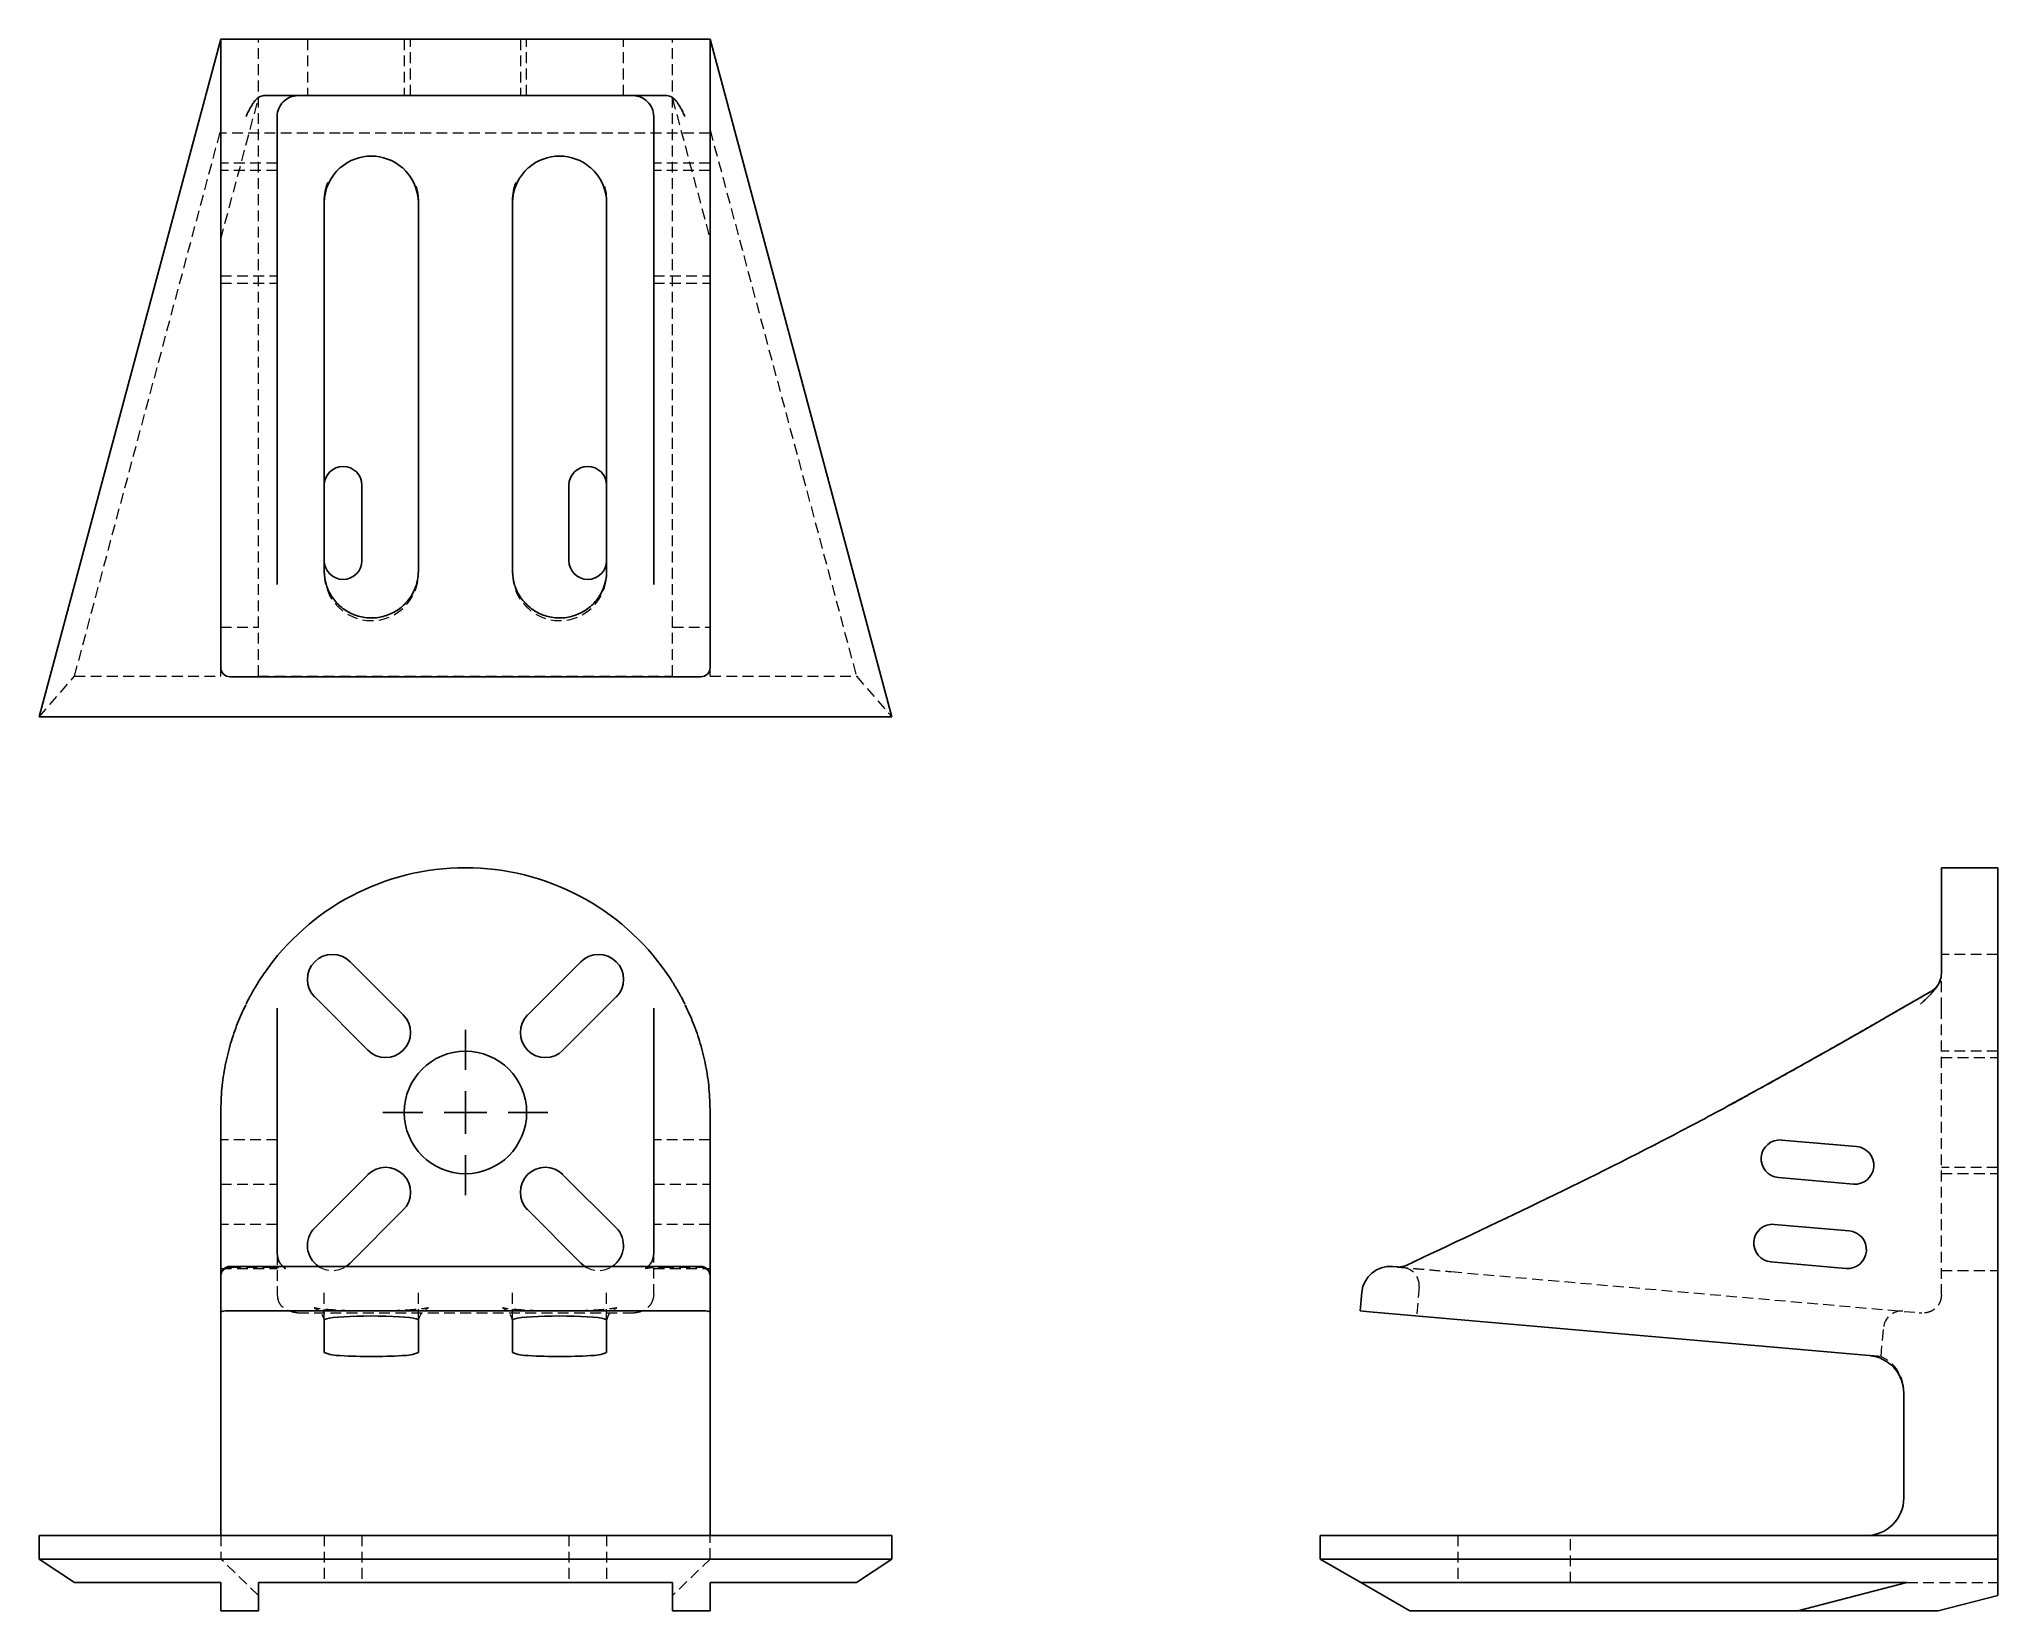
# Model space of a CAD drawing. Header units: millimetres. Extents: x 33 to 263, y 13 to 198.
import ezdxf

# ---------------------------------------------------------------- set-up
doc = ezdxf.new("R2010")
doc.units = ezdxf.units.MM
doc.linetypes.add('HIDDEN', pattern=[1.905, 1.27, -0.635])
doc.layers.add('10', color=7, linetype='Continuous')

# ---------------------------------------------------------------- blocks, each defined once
blk = doc.blocks.new('SW_CENTERMARKSYMBOL_0')
at = {"layer": '10', "color": 0}
for p, q in [((0, 5), (0, 9.68)), ((0, 0), (0, 2.5)), ((-5, 0), (-9.68, 0)), ((0, 0), (-2.5, 0)), ((0, 0), (0, -2.5)), ((0, 0), (2.5, 0)), ((5, 0), (9.68, 0)), ((0, -5), (0, -9.68))]:
    blk.add_line(p, q, dxfattribs=at)

msp = doc.modelspace()

# ---------------------------------------------------------------- linework, layer by layer
at = {"color": 7, "linetype": 'Continuous', "lineweight": 25}
for p, q in [((33, 118.26), (54.3, 197.74)), ((54.3, 167.01), (54.3, 197.74)), ((111.7, 197.74), (54.3, 197.74)), ((111.7, 167.01), (111.7, 197.74)), ((111.7, 197.74), (133, 118.26)), ((106.63, 191.12), (59.37, 191.12)), ((66.44, 178.84), (66.44, 135.35)), ((77.48, 135.35), (77.48, 178.84)), ((88.52, 178.84), (88.52, 135.35)), ((99.56, 135.35), (99.56, 178.84)), ((70.86, 145.42), (70.86, 136.59)), ((95.14, 136.59), (95.14, 145.42)), ((54.3, 126.64), (54.3, 128.04)), ((54.3, 124.25), (54.3, 126.64)), ((111.7, 128.04), (111.7, 126.64)), ((111.7, 126.64), (111.7, 124.25)), ((54.3, 124.06), (54.3, 124.25)), ((111.7, 124.25), (111.7, 124.06)), ((110.6, 122.96), (55.4, 122.96)), ((133, 118.26), (33, 118.26)), ((262.74, 100.57), (256.12, 100.57)), ((256.12, 88.17), (256.12, 100.57)), ((262.74, 71.87), (262.74, 100.57)), ((69.46, 89.55), (75.7, 83.31)), ((90.3, 83.31), (96.54, 89.55)), ((255.89, 87.19), (256.03, 87.53)), ((71.56, 79.17), (65.32, 85.42)), ((100.68, 85.42), (94.44, 79.17)), ((57.36, 84.77), (57.4, 84.84)), ((108.6, 84.84), (108.64, 84.78)), ((262.74, 22.26), (262.74, 71.87)), ((237.38, 68.64), (246.18, 67.87)), ((65.32, 58.33), (71.56, 64.57)), ((94.44, 64.57), (100.68, 58.33)), ((245.8, 63.47), (237, 64.24)), ((75.7, 60.44), (69.46, 54.19)), ((96.54, 54.19), (90.3, 60.44)), ((236.52, 58.75), (245.32, 57.98)), ((60.92, 55.29), (61, 54.88)), ((105.08, 55.29), (105, 54.88)), ((110.6, 53.81), (55.4, 53.81)), ((69.46, 54.19), (68.99, 53.81)), ((97.01, 53.81), (96.54, 54.19)), ((191.74, 53.8), (192.28, 53.75)), ((244.93, 53.58), (236.13, 54.35)), ((54.3, 50.69), (54.3, 52.71)), ((54.3, 48.49), (54.3, 50.69)), ((111.7, 52.71), (111.7, 50.69)), ((111.7, 50.69), (111.7, 48.49)), ((187.96, 48.59), (188.15, 50.79)), ((54.3, 43.36), (54.3, 48.49)), ((110.6, 48.59), (55.4, 48.59)), ((111.7, 48.49), (111.7, 43.36)), ((189.06, 48.49), (187.96, 48.59)), ((189.06, 48.49), (247.67, 43.36)), ((66.44, 47.53), (66.44, 43.72)), ((77.48, 43.72), (77.48, 47.53)), ((88.52, 47.53), (88.52, 43.72)), ((99.56, 43.72), (99.56, 47.53)), ((54.3, 38.96), (54.3, 43.36)), ((111.7, 43.36), (111.7, 38.96)), ((54.3, 26.67), (54.3, 38.96)), ((111.7, 38.96), (111.7, 26.67)), ((251.7, 38.96), (251.7, 26.67)), ((54.3, 22.26), (54.3, 26.67)), ((111.7, 26.67), (111.7, 22.26)), ((133, 22.26), (33, 22.26)), ((33, 22.26), (33, 19.5)), ((133, 22.26), (133, 19.5)), ((262.74, 22.26), (183.26, 22.26)), ((183.26, 22.26), (183.26, 19.5)), ((262.74, 19.5), (262.74, 22.26)), ((133, 19.5), (33, 19.5)), ((33, 19.5), (37.14, 16.74)), ((128.86, 16.74), (133, 19.5)), ((183.26, 19.5), (262.74, 19.5)), ((188.04, 16.74), (183.26, 19.5)), ((262.74, 19.5), (262.74, 15.23)), ((37.14, 16.74), (54.3, 16.74)), ((54.3, 16.74), (54.3, 13.43)), ((58.71, 16.74), (107.29, 16.74)), ((58.71, 13.43), (58.71, 16.74)), ((107.29, 16.74), (107.29, 13.43)), ((111.7, 16.74), (128.86, 16.74)), ((111.7, 13.43), (111.7, 16.74)), ((252.08, 16.74), (188.04, 16.74)), ((193.77, 13.43), (188.04, 16.74)), ((239.28, 13.43), (252.08, 16.74)), ((262.74, 15.23), (255.76, 13.43)), ((54.3, 13.43), (58.71, 13.43)), ((107.29, 13.43), (111.7, 13.43)), ((193.77, 13.43), (239.28, 13.43)), ((255.76, 13.43), (239.28, 13.43))]:
    msp.add_line(p, q, dxfattribs=at)
at = {"color": 7, "linetype": 'HIDDEN', "lineweight": 18}
for p, q in [((58.71, 123.04), (58.71, 197.74)), ((64.46, 197.74), (64.46, 191.12)), ((75.82, 197.74), (75.82, 191.12)), ((76.56, 191.12), (76.56, 197.74)), ((89.44, 197.74), (89.44, 191.12)), ((90.18, 191.12), (90.18, 197.74)), ((101.54, 191.12), (101.54, 197.74)), ((107.29, 123.04), (107.29, 197.74)), ((54.3, 174.28), (58.71, 190.76)), ((107.29, 190.76), (111.7, 174.28)), ((37.14, 123.04), (54.3, 187.08)), ((68.32, 186.7), (54.3, 186.7)), ((90.4, 186.7), (75.6, 186.7)), ((111.7, 186.7), (97.68, 186.7)), ((111.7, 187.08), (128.86, 123.04)), ((60.92, 183.2), (54.3, 183.2)), ((60.92, 182.33), (54.3, 182.33)), ((111.7, 183.2), (105.08, 183.2)), ((111.7, 182.33), (105.08, 182.33)), ((54.3, 169.98), (60.92, 169.98)), ((54.3, 169.12), (60.92, 169.12)), ((105.08, 169.98), (111.7, 169.98)), ((105.08, 169.12), (111.7, 169.12)), ((66.44, 135.06), (66.44, 135.35)), ((77.48, 135.06), (77.48, 135.35)), ((88.52, 135.06), (88.52, 135.35)), ((99.56, 135.06), (99.56, 135.35)), ((54.3, 128.77), (58.71, 128.77)), ((107.29, 128.77), (111.7, 128.77)), ((33, 118.26), (37.14, 123.04)), ((37.14, 123.04), (54.3, 123.04)), ((54.3, 123.04), (54.3, 124.06)), ((58.71, 123.04), (107.29, 123.04)), ((111.7, 123.04), (111.7, 124.06)), ((111.7, 123.04), (128.86, 123.04)), ((128.86, 123.04), (133, 118.26)), ((262.74, 90.41), (256.12, 90.41)), ((256.12, 50.45), (256.12, 84.09)), ((262.74, 79.05), (256.12, 79.05)), ((256.12, 78.31), (262.74, 78.31)), ((60.92, 68.65), (54.3, 68.65)), ((111.7, 68.65), (105.08, 68.65)), ((262.74, 65.43), (256.12, 65.43)), ((256.12, 64.7), (262.74, 64.7)), ((54.3, 63.47), (60.92, 63.47)), ((105.08, 63.47), (111.7, 63.47)), ((60.92, 58.75), (54.3, 58.75)), ((111.7, 58.75), (105.08, 58.75)), ((60.92, 55.29), (60.92, 50.48)), ((105.08, 50.48), (105.08, 55.29)), ((54.3, 53.57), (60.92, 53.57)), ((54.32, 52.8), (54.41, 53.06)), ((55.4, 53.74), (59.82, 53.74)), ((105.08, 53.57), (111.7, 53.57)), ((106.18, 53.74), (110.6, 53.74)), ((111.59, 53.06), (111.68, 52.8)), ((198.62, 53.2), (253.51, 48.39)), ((256.12, 53.33), (262.74, 53.33)), ((66.44, 47.53), (66.44, 50.94)), ((77.48, 47.53), (77.48, 50.94)), ((88.52, 47.53), (88.52, 50.94)), ((99.56, 47.53), (99.56, 50.94)), ((194.86, 51.42), (194.56, 48.01)), ((60.92, 50.48), (61, 50.06)), ((63.35, 48.36), (102.65, 48.36)), ((105.08, 50.48), (105, 50.07)), ((249.04, 43.24), (249.34, 46.65)), ((249.04, 43.24), (247.67, 43.36)), ((251.7, 39.19), (251.67, 39.38)), ((54.3, 22.26), (54.3, 19.5)), ((66.44, 22.26), (66.44, 16.74)), ((70.86, 22.26), (70.86, 16.74)), ((95.14, 22.26), (95.14, 16.74)), ((99.56, 22.26), (99.56, 16.74)), ((111.7, 19.5), (111.7, 22.26)), ((199.39, 22.26), (199.39, 16.74)), ((212.63, 16.74), (212.63, 22.26)), ((58.71, 15.23), (54.3, 19.5)), ((111.7, 19.5), (107.29, 15.23)), ((252.08, 16.74), (262.74, 16.74))]:
    msp.add_line(p, q, dxfattribs=at)
at = {"color": 7, "linetype": 'Continuous', "lineweight": 25, "flags": 128}
for points in [[(77.48, 178.84), (77.41, 179.7), (77.23, 180.49)], [(99.56, 178.84), (99.49, 179.7), (99.31, 180.49)], [(66.44, 135.35), (66.51, 134.49), (66.69, 133.71)], [(88.52, 135.35), (88.59, 134.49), (88.77, 133.71)], [(77.48, 47.53), (77.41, 47.6), (77.21, 47.68), (76.88, 47.75), (76.43, 47.81), (75.86, 47.87), (75.21, 47.92), (74.47, 47.96), (73.67, 47.99), (72.82, 48), (71.96, 48.01), (71.1, 48), (70.25, 47.99), (69.45, 47.96), (68.72, 47.92), (68.06, 47.87), (67.5, 47.81), (67.04, 47.75), (66.71, 47.68), (66.51, 47.6), (66.44, 47.53)], [(99.56, 47.53), (99.49, 47.6), (99.29, 47.68), (98.96, 47.75), (98.5, 47.81), (97.94, 47.87), (97.28, 47.92), (96.55, 47.96), (95.75, 47.99), (94.9, 48), (94.04, 48.01), (93.18, 48), (92.33, 47.99), (91.53, 47.96), (90.79, 47.92), (90.14, 47.87), (89.57, 47.81), (89.12, 47.75), (88.79, 47.68), (88.59, 47.6), (88.52, 47.53)]]:
    msp.add_lwpolyline(points, dxfattribs=at)
at = {"color": 7, "linetype": 'Continuous', "lineweight": 25}
msp.add_circle((83, 71.87), 7.18, dxfattribs=at)
for centre, radius, start, end in [((71.96, 178.5), 5.53, 48.8452, 131.1548), ((94.04, 178.5), 5.53, 48.8452, 131.1548), ((71.93, 178.54), 5.49, 131.1503, 179.9764), ((71.99, 178.54), 5.49, 0.0236, 48.8497), ((94.01, 178.54), 5.49, 131.1503, 179.9764), ((94.07, 178.54), 5.49, 0.0236, 48.8497), ((71.92, 178.84), 5.48, 157.3685, 179.9968), ((94, 178.84), 5.48, 157.3685, 179.9968), ((68.65, 145.42), 2.21, 0, 180), ((97.35, 145.42), 2.21, 0, 180), ((68.65, 136.59), 2.21, 180, 0), ((97.35, 136.59), 2.21, 180, 0), ((72, 135.36), 5.48, 337.3685, 359.9968), ((94.08, 135.36), 5.48, 337.3685, 359.9968), ((55.4, 124.06), 1.1, 180.1094, 270.109), ((110.6, 124.06), 1.1, 269.891, 359.8906), ((83, 71.87), 28.7, 34.5977, 145.4023), ((67.39, 87.48), 2.93, 45, 225), ((98.61, 87.48), 2.93, 315, 135), ((253.69, 88.17), 2.43, 299.9668, 338.4893), ((73.63, 81.24), 2.93, 225, 45), ((92.37, 81.24), 2.93, 135, 315), ((237.19, 66.44), 2.21, 85, 265), ((245.99, 65.67), 2.21, 265, 85), ((73.63, 62.51), 2.93, 315, 135), ((92.37, 62.51), 2.93, 45, 225), ((67.39, 56.26), 2.93, 135, 236.8801), ((98.61, 56.26), 2.93, 303.1199, 45), ((236.33, 56.55), 2.21, 85, 265), ((245.12, 55.78), 2.21, 265, 85), ((55.4, 52.71), 1.1, 90, 180), ((110.6, 52.71), 1.1, 0, 90), ((191.45, 50.5), 3.31, 85, 175), ((55.13, 45.35), 3.25, 85.1662, 104.7959), ((110.87, 45.35), 3.25, 75.2041, 94.8338), ((68.07, 47.11), 3.75, 244.3441, 273.8592), ((75.86, 47.11), 3.75, 266.1408, 295.6559), ((90.14, 47.11), 3.75, 244.3441, 273.8592), ((97.93, 47.11), 3.75, 266.1408, 295.6559), ((71.96, 97.07), 53.83, 266.1203, 273.8797), ((94.04, 97.07), 53.83, 266.1203, 273.8797), ((247.29, 38.96), 4.42, 0, 85), ((247.29, 26.67), 4.42, 270, 0)]:
    msp.add_arc(centre, radius, start, end, dxfattribs=at)
at = {"color": 7, "linetype": 'HIDDEN', "lineweight": 18}
for centre, radius, start, end in [((71.96, 135.07), 5.52, 180.1758, 359.8242), ((94.04, 135.07), 5.52, 180.1758, 359.8242), ((67.39, 56.26), 2.93, 236.8801, 303.1199), ((98.61, 56.26), 2.93, 236.8801, 303.1199), ((192.77, 51.6), 2.1, 355, 85), ((251.43, 46.47), 2.1, 85, 175)]:
    msp.add_arc(centre, radius, start, end, dxfattribs=at)
at = {"color": 7, "linetype": 'Continuous', "lineweight": 25}
for points, knots in [([(57.26, 188.69), (57.33, 188.82), (57.43, 189.04), (57.6, 189.37), (57.76, 189.67), (57.94, 189.99), (58.12, 190.28), (58.31, 190.52), (58.47, 190.7), (58.63, 190.84), (58.73, 190.91), (58.78, 190.95)], [0, 0, 0, 0, 0.148023, 0.249133, 0.381316, 0.49875, 0.631001, 0.749053, 0.836608, 0.920101, 1, 1, 1, 1]), ([(60.92, 188.69), (60.92, 189.01), (60.98, 189.33), (61.11, 189.62), (61.23, 189.91), (61.41, 190.18), (61.63, 190.41), (61.86, 190.63), (62.13, 190.81), (62.42, 190.93), (62.71, 191.05), (63.03, 191.12), (63.35, 191.12)], [0, 0, 0, 0, 0.25, 0.25, 0.25, 0.5, 0.5, 0.5, 0.75, 0.75, 0.75, 1, 1, 1, 1]), ([(102.65, 191.12), (102.97, 191.12), (103.29, 191.05), (103.58, 190.93), (103.87, 190.81), (104.14, 190.63), (104.37, 190.41), (104.59, 190.18), (104.77, 189.91), (104.89, 189.62), (105.02, 189.33), (105.08, 189.01), (105.08, 188.69)], [0, 0, 0, 0, 0.25, 0.25, 0.25, 0.5, 0.5, 0.5, 0.75, 0.75, 0.75, 1, 1, 1, 1]), ([(107.22, 190.95), (107.25, 190.93), (107.31, 190.89), (107.4, 190.82), (107.49, 190.73), (107.58, 190.64), (107.71, 190.5), (107.87, 190.28), (108.06, 189.99), (108.24, 189.68), (108.4, 189.38), (108.57, 189.04), (108.67, 188.82), (108.74, 188.69)], [0, 0, 0, 0, 0.0474982, 0.0961132, 0.1459524, 0.1971156, 0.2496947, 0.3670763, 0.4993489, 0.6172661, 0.7500694, 0.8513917, 1, 1, 1, 1]), ([(60.92, 188.69), (60.92, 179.73), (60.92, 170.75), (60.92, 152.47), (60.92, 143.15), (60.92, 133.8)], [0, 0, 0, 0, 0.5, 0.5, 1, 1, 1, 1]), ([(105.08, 133.8), (105.08, 143.15), (105.08, 152.47), (105.08, 170.75), (105.08, 179.73), (105.08, 188.69)], [0, 0, 0, 0, 0.5, 0.5, 1, 1, 1, 1]), ([(54.3, 128.04), (54.3, 134.6), (54.3, 141.16), (54.3, 150.93), (54.3, 154.17), (54.3, 160.62), (54.3, 163.83), (54.3, 167.01)], [0, 0, 0, 0, 0.5, 0.5, 0.75, 0.75, 1, 1, 1, 1]), ([(111.7, 167.01), (111.7, 163.83), (111.7, 160.62), (111.7, 154.17), (111.7, 150.93), (111.7, 141.16), (111.7, 134.6), (111.7, 128.04)], [0, 0, 0, 0, 0.25, 0.25, 0.5, 0.5, 1, 1, 1, 1]), ([(77.05, 133.26), (76.98, 133.09), (76.8, 132.68), (76.41, 132.08), (75.9, 131.48), (75.3, 130.96), (74.64, 130.53), (73.92, 130.2), (73.16, 129.98), (72.38, 129.86), (71.59, 129.86), (70.8, 129.97), (70.04, 130.19), (69.32, 130.51), (68.65, 130.94), (68.05, 131.45), (67.53, 132.04), (67.11, 132.71), (66.83, 133.27), (66.73, 133.62), (66.71, 133.72)], [0, 0, 0, 0, 0.041037, 0.099646, 0.158233, 0.216797, 0.275336, 0.333851, 0.392344, 0.450821, 0.509286, 0.567747, 0.626208, 0.684676, 0.743157, 0.801657, 0.86018, 0.918728, 0.977301, 1, 1, 1, 1]), ([(99.13, 133.26), (99.06, 133.09), (98.88, 132.68), (98.49, 132.08), (97.98, 131.48), (97.38, 130.96), (96.72, 130.53), (96, 130.2), (95.24, 129.98), (94.46, 129.86), (93.66, 129.86), (92.88, 129.97), (92.12, 130.19), (91.4, 130.51), (90.73, 130.94), (90.13, 131.45), (89.61, 132.04), (89.19, 132.71), (88.91, 133.27), (88.81, 133.62), (88.78, 133.72)], [0, 0, 0, 0, 0.0410366, 0.0996455, 0.1582335, 0.2167974, 0.2753362, 0.3338508, 0.3923441, 0.4508207, 0.5092861, 0.5677469, 0.626208, 0.6846759, 0.7431572, 0.8016574, 0.8601803, 0.9187282, 0.9773015, 1, 1, 1, 1]), ([(57.26, 84.58), (57.33, 84.71), (57.43, 84.91), (57.6, 85.23), (57.76, 85.53), (57.94, 85.86), (58.12, 86.19), (58.31, 86.5), (58.47, 86.78), (58.63, 87.03), (58.73, 87.2), (58.78, 87.28)], [0, 0, 0, 0, 0.148023, 0.249133, 0.381316, 0.49875, 0.631001, 0.749053, 0.836608, 0.920101, 1, 1, 1, 1]), ([(107.22, 87.28), (107.25, 87.23), (107.31, 87.13), (107.4, 86.98), (107.49, 86.84), (107.58, 86.69), (107.71, 86.47), (107.87, 86.19), (108.06, 85.87), (108.24, 85.54), (108.4, 85.24), (108.57, 84.92), (108.67, 84.71), (108.74, 84.58)], [0, 0, 0, 0, 0.0474982, 0.0961132, 0.1459524, 0.1971156, 0.2496947, 0.3670763, 0.4993489, 0.6172661, 0.7500694, 0.8513917, 1, 1, 1, 1]), ([(231.15, 72.67), (235.06, 74.82), (243.02, 79.2), (250.89, 83.75), (254.9, 86.07)], [0, 0, 0, 0, 0.49039, 1, 1, 1, 1]), ([(231.49, 72.84), (231.8, 73.01), (232.43, 73.35), (233.36, 73.87), (234.29, 74.38), (235.22, 74.89), (236.14, 75.4), (237.06, 75.91), (237.97, 76.41), (238.88, 76.92), (239.78, 77.43), (240.67, 77.93), (241.57, 78.43), (242.46, 78.94), (243.55, 79.56), (244.85, 80.29), (246.34, 81.15), (247.82, 81.99), (249.27, 82.82), (250.71, 83.65), (252.12, 84.46), (253.52, 85.27), (254.44, 85.8), (254.9, 86.07)], [0, 0, 0, 0, 0.039409, 0.078651, 0.117729, 0.156645, 0.195404, 0.234008, 0.272461, 0.310766, 0.348927, 0.386946, 0.424828, 0.462575, 0.500192, 0.564748, 0.628671, 0.69198, 0.754693, 0.816831, 0.878414, 0.939463, 1, 1, 1, 1]), ([(255.95, 87.28), (255.93, 87.23), (255.89, 87.13), (255.82, 86.98), (255.73, 86.84), (255.64, 86.69), (255.5, 86.47), (255.28, 86.19), (254.99, 85.87), (254.68, 85.54), (254.38, 85.24), (254.04, 84.92), (253.82, 84.71), (253.69, 84.58)], [0, 0, 0, 0, 0.0474982, 0.0961132, 0.1459524, 0.1971156, 0.2496947, 0.3670763, 0.4993489, 0.6172661, 0.7500694, 0.8513917, 1, 1, 1, 1]), ([(54.3, 71.87), (54.32, 72.81), (54.37, 74.64), (54.78, 77.34), (55.41, 79.9), (56.2, 82.28), (56.9, 83.78), (57.23, 84.5)], [0, 0, 0, 0, 0.225875, 0.439414, 0.640655, 0.82964, 1, 1, 1, 1]), ([(60.92, 84.09), (60.92, 78.93), (60.92, 73.8), (60.92, 64.17), (60.92, 59.7), (60.92, 55.29)], [0, 0, 0, 0, 0.5, 0.5, 1, 1, 1, 1]), ([(105.08, 55.29), (105.08, 59.7), (105.08, 64.17), (105.08, 73.8), (105.08, 78.93), (105.08, 84.09)], [0, 0, 0, 0, 0.5, 0.5, 1, 1, 1, 1]), ([(108.77, 84.5), (109.1, 83.78), (109.8, 82.28), (110.59, 79.9), (111.22, 77.34), (111.63, 74.64), (111.68, 72.81), (111.7, 71.87)], [0, 0, 0, 0, 0.17036, 0.359345, 0.560586, 0.774125, 1, 1, 1, 1]), ([(54.3, 52.58), (54.3, 55.66), (54.3, 58.74), (54.3, 63.52), (54.3, 65.13), (54.3, 68.45), (54.3, 70.14), (54.3, 71.87)], [0, 0, 0, 0, 0.5, 0.5, 0.75, 0.75, 1, 1, 1, 1]), ([(111.7, 71.87), (111.7, 70.14), (111.7, 68.45), (111.7, 65.13), (111.7, 63.52), (111.7, 58.74), (111.7, 55.66), (111.7, 52.58)], [0, 0, 0, 0, 0.25, 0.25, 0.5, 0.5, 1, 1, 1, 1]), ([(193.35, 53.94), (203.72, 58.82), (216.57, 64.86), (229.08, 71.54), (231.49, 72.84)], [0.3960802, 0.3960802, 0.3960802, 0.3960802, 0.8772514, 0.9920874, 0.9920874, 0.9920874, 0.9920874]), ([(61.59, 53.81), (61.5, 53.9), (61.33, 54.05), (61.09, 54.44), (61.01, 54.73), (60.96, 54.88)], [0, 0, 0, 0, 0.3950794, 0.6811994, 1, 1, 1, 1]), ([(105.04, 54.88), (104.99, 54.73), (104.91, 54.44), (104.67, 54.05), (104.5, 53.9), (104.41, 53.81)], [0, 0, 0, 0, 0.318748, 0.604849, 1, 1, 1, 1]), ([(193.35, 53.94), (193.18, 53.86), (193.01, 53.81), (192.83, 53.78), (192.65, 53.74), (192.46, 53.73), (192.28, 53.75)], [0, 0, 0, 0, 0.5, 0.5, 0.5, 1, 1, 1, 1]), ([(250.54, 41.95), (250.72, 41.74), (250.96, 41.47), (251.12, 41.14), (251.16, 41.06)], [0, 0, 0, 0, 0.7544346, 1, 1, 1, 1]), ([(251.25, 40.86), (251.31, 40.76), (251.48, 40.45), (251.55, 40.1), (251.61, 39.85)], [0, 0, 0, 0, 0.308349, 1, 1, 1, 1])]:
    msp.add_open_spline(points, degree=3, knots=knots, dxfattribs=at)
for points in [[(58.78, 190.95), (58.97, 191.06), (59.17, 191.12), (59.37, 191.12)], [(106.63, 191.12), (106.83, 191.12), (107.03, 191.06), (107.22, 190.95)], [(58.78, 87.28), (58.97, 87.57), (59.17, 87.87), (59.37, 88.17)], [(106.63, 88.17), (106.83, 87.87), (107.03, 87.57), (107.22, 87.28)], [(256.12, 88.17), (256.12, 87.87), (256.06, 87.57), (255.95, 87.28)]]:
    msp.add_open_spline(points, degree=3, dxfattribs=at)
at = {"color": 7, "linetype": 'HIDDEN', "lineweight": 18}
for points, knots in [([(75.6, 186.7), (74.99, 186.7), (74.39, 186.7), (73.18, 186.7), (72.57, 186.7), (71.35, 186.7), (70.75, 186.7), (69.53, 186.7), (68.93, 186.7), (68.32, 186.7)], [0, 0, 0, 0, 0.25, 0.25, 0.5, 0.5, 0.75, 0.75, 1, 1, 1, 1]), ([(97.68, 186.7), (97.07, 186.7), (96.47, 186.7), (95.25, 186.7), (94.65, 186.7), (93.43, 186.7), (92.82, 186.7), (91.61, 186.7), (91.01, 186.7), (90.4, 186.7)], [0, 0, 0, 0, 0.25, 0.25, 0.5, 0.5, 0.75, 0.75, 1, 1, 1, 1]), ([(256.12, 84.09), (256.12, 84.6), (256.12, 85.08), (256.12, 85.79), (256.12, 86.03), (256.12, 86.47), (256.12, 86.67), (256.12, 87.06), (256.12, 87.24), (256.12, 87.56), (256.12, 87.7), (256.12, 87.93), (256.12, 88.02), (256.12, 88.14), (256.12, 88.17), (256.12, 88.17)], [0, 0, 0, 0, 0.25, 0.25, 0.375, 0.375, 0.5, 0.5, 0.625, 0.625, 0.75, 0.75, 0.875, 0.875, 1, 1, 1, 1]), ([(54.41, 53.05), (54.39, 53.03), (54.3, 52.88), (54.3, 52.72), (54.3, 52.58)], [0, 0, 0, 0, 0.157415, 1, 1, 1, 1]), ([(54.41, 53.06), (54.42, 53.1), (54.47, 53.25), (54.64, 53.44), (54.86, 53.6), (55.03, 53.68), (55.22, 53.73), (55.34, 53.74), (55.4, 53.74)], [0, 0, 0, 0, 0.104292, 0.421913, 0.571966, 0.717303, 0.859134, 1, 1, 1, 1]), ([(59.82, 53.74), (59.92, 53.74), (60.12, 53.74), (60.49, 53.73), (60.87, 53.71), (61.21, 53.68), (61.53, 53.64), (61.77, 53.61), (61.91, 53.57), (61.9, 53.6), (61.74, 53.65), (61.62, 53.78), (61.59, 53.81)], [0, 0, 0, 0, 0.053507, 0.105941, 0.207033, 0.303348, 0.394273, 0.555632, 0.68996, 0.81645, 0.965077, 1, 1, 1, 1]), ([(104.41, 53.81), (104.38, 53.78), (104.26, 53.65), (104.1, 53.6), (104.09, 53.57), (104.23, 53.61), (104.47, 53.64), (104.79, 53.68), (105.13, 53.71), (105.51, 53.73), (105.88, 53.74), (106.08, 53.74), (106.18, 53.74)], [0, 0, 0, 0, 0.034921, 0.183627, 0.310228, 0.444917, 0.606539, 0.696405, 0.792963, 0.894298, 0.94622, 1, 1, 1, 1]), ([(110.6, 53.74), (110.66, 53.74), (110.78, 53.73), (110.97, 53.68), (111.14, 53.6), (111.36, 53.44), (111.53, 53.25), (111.58, 53.1), (111.59, 53.06)], [0, 0, 0, 0, 0.140833, 0.282632, 0.427935, 0.577953, 0.895501, 1, 1, 1, 1]), ([(111.7, 52.58), (111.7, 52.72), (111.7, 52.88), (111.61, 53.03), (111.59, 53.05)], [0, 0, 0, 0, 0.84247, 1, 1, 1, 1]), ([(192.28, 53.75), (192.28, 53.75), (192.38, 53.74), (192.71, 53.71), (192.93, 53.69), (193.43, 53.65), (193.7, 53.63), (194.26, 53.58), (194.55, 53.55), (195.45, 53.47), (196.08, 53.42), (197.34, 53.31), (197.97, 53.25), (198.62, 53.2)], [0, 0, 0, 0, 0.125, 0.125, 0.25, 0.25, 0.375, 0.375, 0.5, 0.5, 0.75, 0.75, 1, 1, 1, 1]), ([(60.96, 50.08), (61, 49.94), (61.06, 49.68), (61.33, 49.23), (61.73, 48.88), (62.24, 48.64), (62.64, 48.51), (63.03, 48.43), (63.25, 48.4), (63.35, 48.38)], [0, 0, 0, 0, 0.127143, 0.256273, 0.518925, 0.649595, 0.775424, 0.893172, 1, 1, 1, 1]), ([(71.65, 48.57), (71.64, 48.57), (71.33, 48.57), (70.73, 48.58), (69.84, 48.59), (69, 48.62), (68.2, 48.66), (67.47, 48.7), (66.81, 48.75), (66.25, 48.8), (65.81, 48.85), (65.5, 48.9), (65.32, 48.94), (65.24, 48.96), (65.25, 48.96), (65.34, 48.92), (65.5, 48.84), (65.72, 48.69), (65.96, 48.46), (66.19, 48.14), (66.37, 47.74), (66.43, 47.39), (66.44, 47.19), (66.44, 47.13)], [0, 0, 0, 0, 0.001364, 0.073292, 0.145155, 0.216864, 0.288308, 0.359334, 0.429706, 0.499044, 0.566703, 0.624117, 0.67537, 0.718895, 0.755074, 0.786223, 0.815459, 0.844852, 0.876872, 0.911953, 0.948846, 0.986528, 1, 1, 1, 1]), ([(77.48, 47.13), (77.49, 47.29), (77.51, 47.59), (77.66, 47.99), (77.86, 48.33), (78.08, 48.59), (78.3, 48.76), (78.48, 48.88), (78.61, 48.94), (78.68, 48.96), (78.68, 48.96), (78.6, 48.94), (78.42, 48.9), (78.13, 48.86), (77.73, 48.81), (77.22, 48.76), (76.6, 48.71), (75.9, 48.66), (75.13, 48.63), (74.3, 48.6), (73.43, 48.58), (72.54, 48.57), (71.94, 48.57), (71.65, 48.57)], [0, 0, 0, 0, 0.036345, 0.071161, 0.103162, 0.13272, 0.159916, 0.185502, 0.211487, 0.239734, 0.272372, 0.311234, 0.357232, 0.410056, 0.468382, 0.530568, 0.595238, 0.661448, 0.72861, 0.796364, 0.864488, 0.932835, 1, 1, 1, 1]), ([(93.72, 48.57), (93.72, 48.57), (93.41, 48.57), (92.8, 48.58), (91.92, 48.59), (91.08, 48.62), (90.28, 48.66), (89.55, 48.7), (88.89, 48.75), (88.33, 48.8), (87.89, 48.85), (87.58, 48.9), (87.4, 48.94), (87.32, 48.96), (87.33, 48.96), (87.42, 48.92), (87.58, 48.84), (87.8, 48.69), (88.04, 48.46), (88.27, 48.14), (88.44, 47.74), (88.51, 47.39), (88.52, 47.19), (88.52, 47.13)], [0, 0, 0, 0, 0.001364, 0.073292, 0.145155, 0.216864, 0.288308, 0.359334, 0.429706, 0.499044, 0.566703, 0.624117, 0.67537, 0.718895, 0.755074, 0.786223, 0.815459, 0.844852, 0.876872, 0.911953, 0.948846, 0.986528, 1, 1, 1, 1]), ([(99.56, 47.13), (99.57, 47.29), (99.59, 47.59), (99.73, 47.99), (99.93, 48.33), (100.16, 48.59), (100.38, 48.76), (100.56, 48.88), (100.69, 48.94), (100.75, 48.96), (100.75, 48.96), (100.67, 48.94), (100.5, 48.9), (100.21, 48.86), (99.81, 48.81), (99.3, 48.76), (98.68, 48.71), (97.98, 48.66), (97.21, 48.63), (96.38, 48.6), (95.51, 48.58), (94.62, 48.57), (94.02, 48.57), (93.72, 48.57)], [0, 0, 0, 0, 0.036345, 0.071161, 0.103162, 0.13272, 0.159916, 0.185502, 0.211487, 0.239734, 0.272372, 0.311234, 0.357232, 0.410056, 0.468382, 0.530568, 0.595238, 0.661448, 0.72861, 0.796364, 0.864488, 0.932835, 1, 1, 1, 1]), ([(102.65, 48.38), (102.8, 48.39), (103.18, 48.42), (103.69, 48.58), (104.17, 48.83), (104.56, 49.14), (104.89, 49.55), (104.99, 49.89), (105.04, 50.08)], [0, 0, 0, 0, 0.139442, 0.344705, 0.479266, 0.634584, 0.808969, 1, 1, 1, 1]), ([(102.65, 48.39), (102.65, 48.38), (102.65, 48.36), (102.65, 48.36), (102.65, 48.37)], [0, 0, 0, 0, 0.231338, 1, 1, 1, 1]), ([(253.51, 48.39), (253.55, 48.39), (253.59, 48.39), (253.67, 48.38), (253.71, 48.38), (253.77, 48.37), (253.8, 48.37), (253.83, 48.37), (253.84, 48.36), (253.84, 48.36)], [0, 0, 0, 0, 0.25, 0.25, 0.5, 0.5, 0.75, 0.75, 1, 1, 1, 1]), ([(256.12, 50.45), (256.12, 50.31), (256.1, 50.16), (256.07, 50.02), (256.04, 49.88), (256, 49.74), (255.94, 49.61), (255.88, 49.48), (255.81, 49.35), (255.73, 49.23), (255.64, 49.11), (255.54, 49.01), (255.44, 48.91), (255.33, 48.81), (255.21, 48.72), (255.09, 48.65), (254.96, 48.58), (254.83, 48.51), (254.69, 48.47), (254.42, 48.37), (254.13, 48.34), (253.84, 48.36)], [0, 0, 0, 0, 0.125, 0.125, 0.125, 0.25, 0.25, 0.25, 0.375, 0.375, 0.375, 0.5, 0.5, 0.5, 0.625, 0.625, 0.625, 0.75, 0.75, 0.75, 1, 1, 1, 1]), ([(251.64, 39.58), (251.62, 39.88), (251.55, 40.6), (251.02, 41.64), (250.18, 42.64), (249.42, 43.04), (249.04, 43.24)], [0, 0, 0, 0, 0.186773, 0.457848, 0.728924, 1, 1, 1, 1])]:
    msp.add_open_spline(points, degree=3, knots=knots, dxfattribs=at)

# ---------------------------------------------------------------- block references
at = {"layer": '10'}
msp.add_blockref('SW_CENTERMARKSYMBOL_0', (83, 71.87), dxfattribs=at)

doc.saveas('drawing.dxf')
